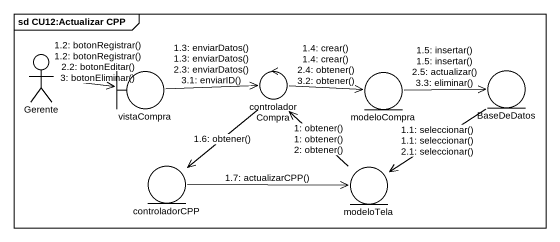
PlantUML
@startuml
mainframe sd CU12:Actualizar CPP
actor Gerente
boundary vistaCompra
control controladorCompra
entity modeloCompra
entity BaseDeDatos
entity controladorCPP
entity modeloTela
modeloTela -up-> controladorCompra : 1: obtener()\n1: obtener()\n2: obtener()
BaseDeDatos --> modeloTela : 1.1: seleccionar()\n1.1: seleccionar()\n2.1: seleccionar()
Gerente -right-> vistaCompra : 1.2: botonRegistrar()\n1.2: botonRegistrar()\n2.2: botonEditar()\n3: botonEliminar()
vistaCompra -right-> controladorCompra : 1.3: enviarDatos()\n1.3: enviarDatos()\n2.3: enviarDatos()\n3.1: enviarID()
controladorCompra -right-> modeloCompra : 1.4: crear()\n1.4: crear()\n2.4: obtener()\n3.2: obtener()
modeloCompra -right-> BaseDeDatos : 1.5: insertar()\n1.5: insertar()\n2.5: actualizar()\n3.3: eliminar()
controladorCompra --> controladorCPP : 1.6: obtener()
controladorCPP -right-> modeloTela : 1.7: actualizarCPP()
@enduml
